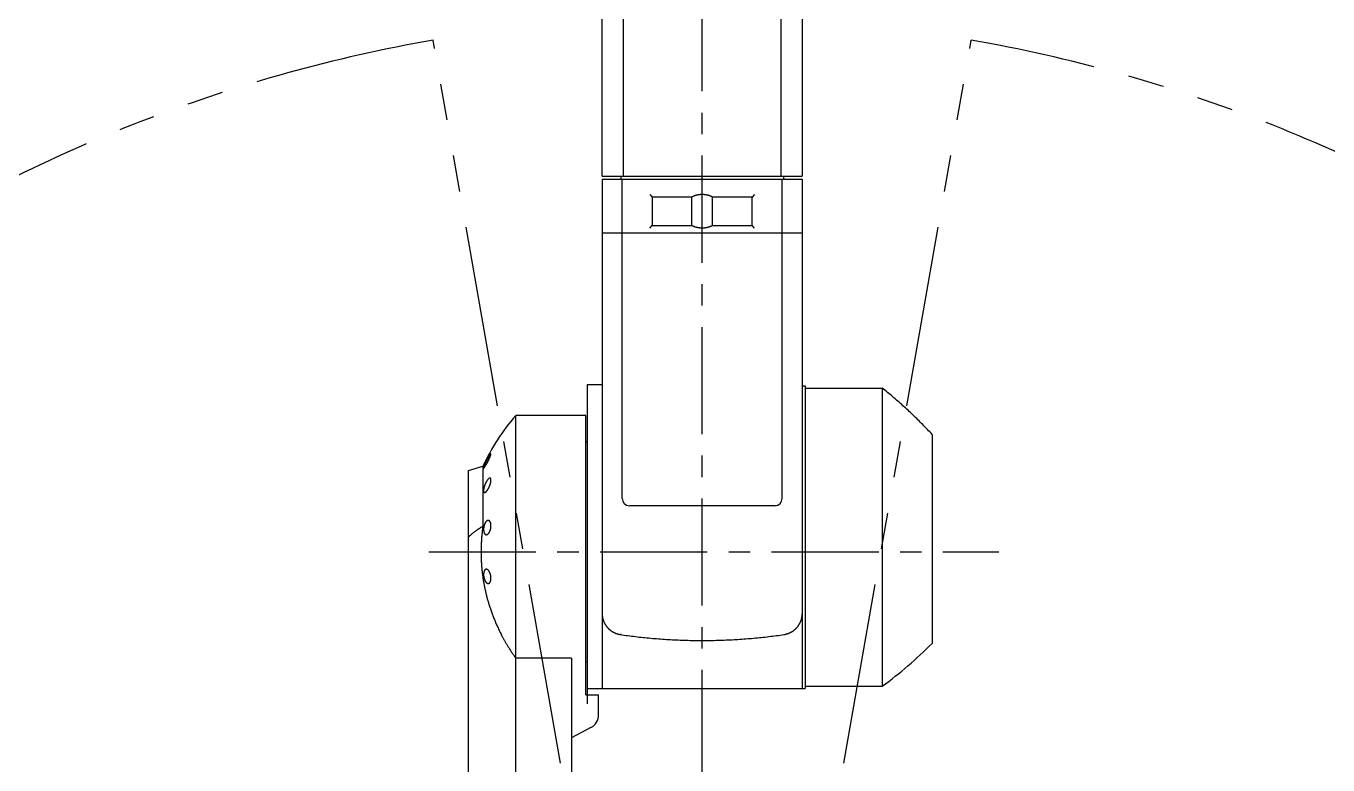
# Model space of a CAD drawing. Extents: x -15562 to 153, y -137 to 4262.
# Drawn here: x -14593 to -13682, y 3281 to 3798 of the extents above; entities that cross this region are included whole.
import ezdxf

# ---------------------------------------------------------------- set-up
doc = ezdxf.new("R2010")
doc.units = 0
doc.header["$LTSCALE"] = 4
doc.header["$MEASUREMENT"] = 0
doc.linetypes.add('CENTER', pattern=[2, 1.25, -0.25, 0.25, -0.25])
doc.linetypes.add('PHANTOM2', pattern=[31.75, 15.875, -3.175, 3.175, -3.175, 3.175, -3.175])
doc.layers.get('0').update_dxf_attribs({"linetype": 'CONTINUOUS'})
doc.layers.add('AREA', color=1, linetype='CONTINUOUS')

# ---------------------------------------------------------------- blocks, each defined once
blk = doc.blocks.new('RV12SL')
at = {"linetype": 'CENTER', "ltscale": 15}
for p, q in [((0, -527.57), (0, 1542.08)), ((-191.43, 710), (207.68, 710))]:
    blk.add_line(p, q, dxfattribs=at)
at = {"linetype": 'CONTINUOUS'}
for p, q in [((-55, 973), (-55, 1430)), ((55, 1430), (55, 973)), ((-70, 973), (70, 973)), ((-70, 971), (70, 971)), ((-70, 971), (-70, 614.5)), ((-57, 973), (-57, 971)), ((-56, 747.4), (-56, 971)), ((56, 747.4), (56, 971)), ((57, 973), (57, 971)), ((70, 971), (70, 614.5)), ((-36.73, 960.13), (-35, 958.4)), ((-7.14, 958.4), (-35, 958.4)), ((-35, 958.4), (-35, 938.4)), ((-7.14, 938.4), (-7.14, 958.4)), ((35, 958.4), (7.14, 958.4)), ((7.14, 938.4), (7.14, 958.4)), ((36.73, 960.13), (35, 958.4)), ((35, 938.4), (35, 958.4)), ((-70, 933.4), (70, 933.4)), ((-36.73, 936.67), (-35, 938.4)), ((-35, 938.4), (-7.14, 938.4)), ((7.14, 938.4), (35, 938.4)), ((36.73, 936.67), (35, 938.4)), ((-80.5, 827), (-80.5, 603.78)), ((-70, 827), (-80.5, 827)), ((70, 826.21), (72, 826.21)), ((72, 826.21), (72, 614.5)), ((72, 824.71), (126, 824.71)), ((126, 824.71), (126, 616)), ((-130.5, 46), (-130.5, 805.5)), ((-81.5, 805.5), (-130.5, 805.5)), ((-81.5, 610), (-81.5, 805.5)), ((-80.5, 787), (-81.5, 787)), ((161, 792.23), (161, 646)), ((-163.5, 767), (-153.5, 770)), ((-163.5, 84), (-163.5, 767)), ((-153.5, 770), (-153.5, 728.06)), ((51, 742.4), (-51, 742.4)), ((-57.17, 652.61), (-57.23, 652.2)), ((-91.5, 635.7), (-130.5, 635.7)), ((-91.5, 635.7), (-91.5, 580)), ((-80.5, 633), (-81.5, 633)), ((-80.5, 614.5), (-70, 614.5)), ((69.88, 614.5), (69.91, 614.5)), ((70, 614.5), (72, 614.5)), ((72, 616), (126, 616)), ((-81.5, 610), (-72.5, 610)), ((-72.5, 596.04), (-72.5, 610)), ((-77.84, 587.19), (-91.5, 580)), ((-91.5, 580), (-91.5, 297))]:
    blk.add_line(p, q, dxfattribs=at)
for p, q in [((-70, 973), (-70, 1113)), ((70, 1113), (70, 973))]:
    blk.add_line(p, q)
for centre, radius, start, end in [((-17.37, 707), 150, 138.95568, 155.16693), ((-51, 747.4), 5, 180, 270), ((51, 747.4), 5, 270, 0), ((-51.16, 858.1), 300, 306.19494, 315.00765), ((-82.5, 596.04), 10, 297.75854, 0)]:
    blk.add_arc(centre, radius, start, end, dxfattribs=at)
for points, knots in [([(0, 960.13), (-0.12, 960.13), (-0.35, 960.13), (-0.7, 960.12), (-1.04, 960.1), (-1.39, 960.08), (-1.74, 960.05), (-2.08, 960.01), (-2.43, 959.96), (-2.77, 959.91), (-3.11, 959.85), (-3.44, 959.78), (-3.78, 959.71), (-4.11, 959.62), (-4.43, 959.53), (-4.76, 959.44), (-5.08, 959.33), (-5.39, 959.22), (-5.7, 959.1), (-6, 958.98), (-6.3, 958.85), (-6.59, 958.7), (-6.87, 958.56), (-7.05, 958.45), (-7.14, 958.4)], [0, 0, 0, 0, 0.348637, 0.697166, 1.045482, 1.393471, 1.741021, 2.08801, 2.434311, 2.77979, 3.124303, 3.467698, 3.809811, 4.150466, 4.489481, 4.826657, 5.161787, 5.494655, 5.825033, 6.152687, 6.477376, 6.798857, 7.116885, 7.431218, 7.431218, 7.431218, 7.431218]), ([(7.14, 958.4), (7.05, 958.45), (6.87, 958.56), (6.59, 958.7), (6.3, 958.85), (6, 958.98), (5.7, 959.1), (5.39, 959.22), (5.08, 959.33), (4.76, 959.44), (4.43, 959.53), (4.11, 959.62), (3.78, 959.71), (3.44, 959.78), (3.11, 959.85), (2.77, 959.91), (2.43, 959.96), (2.08, 960.01), (1.74, 960.05), (1.39, 960.08), (1.04, 960.1), (0.7, 960.12), (0.35, 960.13), (0.12, 960.13), (0, 960.13)], [0, 0, 0, 0, 0.314333, 0.63236, 0.953841, 1.27853, 1.606184, 1.936563, 2.269431, 2.604561, 2.941738, 3.280752, 3.621408, 3.963521, 4.306916, 4.65143, 4.996909, 5.343211, 5.690199, 6.037749, 6.385738, 6.734053, 7.082582, 7.431218, 7.431218, 7.431218, 7.431218]), ([(0, 936.67), (-0.12, 936.67), (-0.35, 936.67), (-0.7, 936.68), (-1.04, 936.7), (-1.39, 936.72), (-1.74, 936.75), (-2.08, 936.79), (-2.43, 936.84), (-2.77, 936.89), (-3.11, 936.95), (-3.44, 937.02), (-3.78, 937.09), (-4.11, 937.18), (-4.43, 937.27), (-4.76, 937.36), (-5.08, 937.47), (-5.39, 937.58), (-5.7, 937.7), (-6, 937.82), (-6.3, 937.95), (-6.59, 938.1), (-6.87, 938.24), (-7.05, 938.35), (-7.14, 938.4)], [0, 0, 0, 0, 0.348637, 0.697166, 1.045482, 1.393471, 1.741021, 2.08801, 2.434311, 2.77979, 3.124303, 3.467698, 3.809811, 4.150466, 4.489481, 4.826657, 5.161787, 5.494655, 5.825033, 6.152687, 6.477376, 6.798857, 7.116885, 7.431218, 7.431218, 7.431218, 7.431218]), ([(7.14, 938.4), (7.05, 938.35), (6.87, 938.24), (6.59, 938.1), (6.3, 937.95), (6, 937.82), (5.7, 937.7), (5.39, 937.58), (5.08, 937.47), (4.76, 937.36), (4.43, 937.27), (4.11, 937.18), (3.78, 937.09), (3.44, 937.02), (3.11, 936.95), (2.77, 936.89), (2.43, 936.84), (2.08, 936.79), (1.74, 936.75), (1.39, 936.72), (1.04, 936.7), (0.7, 936.68), (0.35, 936.67), (0.12, 936.67), (0, 936.67)], [0, 0, 0, 0, 0.314333, 0.63236, 0.953841, 1.27853, 1.606184, 1.936563, 2.269431, 2.604561, 2.941738, 3.280752, 3.621408, 3.963521, 4.306916, 4.65143, 4.996909, 5.343211, 5.690199, 6.037749, 6.385738, 6.734053, 7.082582, 7.431218, 7.431218, 7.431218, 7.431218]), ([(161, 792.23), (159.91, 793.39), (157.73, 795.73), (154.39, 799.17), (151.01, 802.56), (147.58, 805.9), (144.1, 809.18), (140.57, 812.4), (136.99, 815.57), (133.37, 818.68), (129.71, 821.73), (127.24, 823.72), (126, 824.71)], [0, 0, 0, 0, 4.792308, 9.587415, 14.377933, 19.164173, 23.946443, 28.725041, 33.500149, 38.271935, 43.04058, 47.798504, 47.798504, 47.798504, 47.798504]), ([(-147.94, 778.75), (-147.94, 778.75), (-147.96, 778.75), (-147.98, 778.74), (-148.02, 778.73), (-148.06, 778.7), (-148.11, 778.67), (-148.15, 778.62), (-148.21, 778.57), (-148.27, 778.51), (-148.33, 778.44), (-148.4, 778.36), (-148.47, 778.28), (-148.54, 778.18), (-148.62, 778.07), (-148.71, 777.96), (-148.8, 777.83), (-148.89, 777.7), (-148.98, 777.56), (-149.08, 777.41), (-149.19, 777.25), (-149.29, 777.08), (-149.4, 776.9), (-149.51, 776.72), (-149.62, 776.53), (-149.74, 776.33), (-149.86, 776.13), (-149.98, 775.92), (-150.1, 775.71), (-150.22, 775.5), (-150.33, 775.28), (-150.45, 775.06), (-150.57, 774.84), (-150.68, 774.62), (-150.8, 774.4), (-150.91, 774.19), (-151.02, 773.97), (-151.09, 773.82), (-151.13, 773.75)], [0, 0, 0, 0, 0.010888, 0.043661, 0.083372, 0.131023, 0.187273, 0.252484, 0.326996, 0.410987, 0.504601, 0.607994, 0.721159, 0.844213, 0.977082, 1.119761, 1.272194, 1.434163, 1.605614, 1.78624, 1.975878, 2.174114, 2.380643, 2.595112, 2.817088, 3.046039, 3.280955, 3.520871, 3.764283, 4.009977, 4.2572, 4.505444, 4.754053, 5.002294, 5.249729, 5.495741, 5.740009, 5.981987, 5.981987, 5.981987, 5.981987]), ([(-149.79, 773.75), (-149.75, 773.83), (-149.67, 773.98), (-149.56, 774.22), (-149.44, 774.45), (-149.34, 774.68), (-149.23, 774.9), (-149.12, 775.12), (-149.02, 775.34), (-148.93, 775.55), (-148.83, 775.76), (-148.74, 775.96), (-148.66, 776.16), (-148.58, 776.35), (-148.5, 776.53), (-148.43, 776.71), (-148.36, 776.88), (-148.29, 777.05), (-148.23, 777.2), (-148.18, 777.35), (-148.12, 777.5), (-148.08, 777.63), (-148.03, 777.76), (-148, 777.88), (-147.96, 777.99), (-147.93, 778.1), (-147.91, 778.2), (-147.89, 778.29), (-147.87, 778.37), (-147.86, 778.44), (-147.85, 778.51), (-147.85, 778.57), (-147.85, 778.62), (-147.85, 778.66), (-147.86, 778.69), (-147.88, 778.72), (-147.9, 778.74), (-147.92, 778.75), (-147.93, 778.75), (-147.94, 778.75)], [0, 0, 0, 0, 0.26157, 0.521041, 0.777696, 1.031021, 1.280254, 1.524982, 1.764531, 1.998536, 2.22649, 2.447972, 2.662688, 2.87023, 3.07043, 3.262913, 3.447613, 3.624289, 3.792749, 3.952992, 4.104788, 4.248173, 4.383047, 4.509337, 4.627114, 4.736259, 4.836856, 4.928896, 5.012373, 5.087413, 5.154033, 5.212402, 5.262741, 5.305379, 5.340997, 5.370707, 5.396523, 5.421498, 5.438207, 5.438207, 5.438207, 5.438207]), ([(-151.13, 773.75), (-151.17, 773.67), (-151.25, 773.52), (-151.36, 773.29), (-151.47, 773.06), (-151.58, 772.83), (-151.68, 772.61), (-151.78, 772.39), (-151.88, 772.18), (-151.97, 771.98), (-152.06, 771.78), (-152.14, 771.58), (-152.22, 771.39), (-152.3, 771.21), (-152.37, 771.03), (-152.44, 770.86), (-152.51, 770.7), (-152.57, 770.54), (-152.63, 770.39), (-152.68, 770.24), (-152.73, 770.1), (-152.78, 769.97), (-152.82, 769.84), (-152.86, 769.72), (-152.89, 769.61), (-152.92, 769.5), (-152.95, 769.4), (-152.97, 769.31), (-152.99, 769.22), (-153.01, 769.14), (-153.02, 769.07), (-153.03, 769), (-153.03, 768.95), (-153.03, 768.9), (-153.03, 768.85), (-153.02, 768.82), (-153.01, 768.79), (-152.99, 768.77), (-152.97, 768.75), (-152.96, 768.75), (-152.95, 768.75), (-152.95, 768.75)], [0, 0, 0, 0, 0.260803, 0.519053, 0.773641, 1.023684, 1.268095, 1.506478, 1.738527, 1.964194, 2.183281, 2.395575, 2.601098, 2.799621, 2.991199, 3.175719, 3.353082, 3.523352, 3.686355, 3.842144, 3.990648, 4.131743, 4.265502, 4.39178, 4.510548, 4.621805, 4.72541, 4.821405, 4.909728, 4.990316, 5.063243, 5.128478, 5.186101, 5.236279, 5.279217, 5.315394, 5.345591, 5.371195, 5.394525, 5.418569, 5.421877, 5.421877, 5.421877, 5.421877]), ([(-152.95, 768.75), (-152.94, 768.75), (-152.92, 768.75), (-152.89, 768.76), (-152.85, 768.78), (-152.81, 768.81), (-152.77, 768.84), (-152.72, 768.89), (-152.67, 768.94), (-152.62, 769), (-152.56, 769.06), (-152.5, 769.14), (-152.43, 769.22), (-152.36, 769.31), (-152.29, 769.41), (-152.21, 769.52), (-152.13, 769.64), (-152.05, 769.76), (-151.96, 769.89), (-151.87, 770.04), (-151.77, 770.19), (-151.67, 770.35), (-151.56, 770.52), (-151.46, 770.7), (-151.35, 770.88), (-151.23, 771.08), (-151.12, 771.28), (-151, 771.48), (-150.88, 771.69), (-150.76, 771.91), (-150.64, 772.13), (-150.52, 772.36), (-150.39, 772.58), (-150.27, 772.81), (-150.15, 773.05), (-150.03, 773.28), (-149.91, 773.52), (-149.83, 773.67), (-149.79, 773.75)], [0, 0, 0, 0, 0.024279, 0.057318, 0.096979, 0.143987, 0.19878, 0.261621, 0.332777, 0.412361, 0.500484, 0.597371, 0.703086, 0.817738, 0.941437, 1.074273, 1.216395, 1.36779, 1.528628, 1.698886, 1.878615, 2.067904, 2.266688, 2.474773, 2.69141, 2.915968, 3.147451, 3.385053, 3.628197, 3.876329, 4.128901, 4.385116, 4.644339, 4.90561, 5.168463, 5.432173, 5.695894, 5.958898, 5.958898, 5.958898, 5.958898]), ([(-152.28, 756.67), (-152.31, 756.6), (-152.36, 756.46), (-152.43, 756.26), (-152.49, 756.06), (-152.55, 755.86), (-152.61, 755.66), (-152.67, 755.46), (-152.72, 755.27), (-152.77, 755.08), (-152.81, 754.89), (-152.85, 754.71), (-152.89, 754.53), (-152.92, 754.35), (-152.95, 754.18), (-152.97, 754.01), (-152.99, 753.84), (-153.01, 753.68), (-153.02, 753.53), (-153.03, 753.38), (-153.03, 753.23), (-153.03, 753.09), (-153.03, 752.96), (-153.02, 752.83), (-153.01, 752.71), (-153, 752.59), (-152.98, 752.48), (-152.96, 752.38), (-152.93, 752.28), (-152.9, 752.19), (-152.86, 752.1), (-152.83, 752.03), (-152.78, 751.96), (-152.74, 751.89), (-152.69, 751.84), (-152.64, 751.79), (-152.58, 751.75), (-152.52, 751.72), (-152.45, 751.69), (-152.38, 751.68), (-152.33, 751.67), (-152.29, 751.67), (-152.28, 751.67)], [0, 0, 0, 0, 0.219268, 0.435693, 0.649002, 0.859214, 1.066057, 1.269407, 1.469216, 1.665191, 1.857345, 2.045464, 2.229332, 2.408959, 2.584055, 2.754531, 2.920292, 3.081063, 3.236851, 3.387466, 3.532734, 3.672684, 3.807111, 3.935989, 4.059321, 4.176987, 4.289105, 4.395683, 4.496768, 4.592593, 4.683305, 4.769234, 4.85071, 4.928175, 5.002313, 5.073773, 5.143354, 5.212051, 5.280847, 5.35086, 5.423169, 5.451949, 5.451949, 5.451949, 5.451949]), ([(-148.62, 761.67), (-148.63, 761.67), (-148.67, 761.67), (-148.74, 761.66), (-148.83, 761.64), (-148.93, 761.61), (-149.02, 761.57), (-149.12, 761.52), (-149.23, 761.46), (-149.33, 761.39), (-149.44, 761.31), (-149.56, 761.22), (-149.67, 761.11), (-149.79, 761), (-149.91, 760.88), (-150.02, 760.75), (-150.14, 760.61), (-150.26, 760.46), (-150.38, 760.31), (-150.5, 760.15), (-150.62, 759.98), (-150.74, 759.81), (-150.85, 759.63), (-150.97, 759.45), (-151.08, 759.26), (-151.19, 759.07), (-151.29, 758.88), (-151.4, 758.68), (-151.5, 758.49), (-151.6, 758.29), (-151.69, 758.09), (-151.79, 757.89), (-151.88, 757.69), (-151.96, 757.48), (-152.05, 757.28), (-152.13, 757.08), (-152.21, 756.87), (-152.26, 756.74), (-152.28, 756.67)], [0, 0, 0, 0, 0.037561, 0.123604, 0.215115, 0.312916, 0.417648, 0.529785, 0.6498, 0.777924, 0.91432, 1.059095, 1.21229, 1.373821, 1.543446, 1.720536, 1.904541, 2.094836, 2.290781, 2.491909, 2.697267, 2.906152, 3.118055, 3.332551, 3.549272, 3.767658, 3.987443, 4.208169, 4.429567, 4.651339, 4.87323, 5.095, 5.316339, 5.53723, 5.757439, 5.976675, 6.194898, 6.411801, 6.411801, 6.411801, 6.411801]), ([(-152.28, 751.67), (-152.27, 751.67), (-152.23, 751.67), (-152.16, 751.68), (-152.07, 751.7), (-151.99, 751.73), (-151.89, 751.76), (-151.8, 751.81), (-151.7, 751.87), (-151.6, 751.93), (-151.5, 752.01), (-151.39, 752.1), (-151.28, 752.2), (-151.16, 752.3), (-151.05, 752.42), (-150.93, 752.55), (-150.81, 752.69), (-150.69, 752.83), (-150.57, 752.99), (-150.45, 753.15), (-150.33, 753.32), (-150.2, 753.5), (-150.08, 753.69), (-149.96, 753.88), (-149.84, 754.07), (-149.73, 754.28), (-149.61, 754.48), (-149.5, 754.69), (-149.39, 754.91), (-149.28, 755.12), (-149.17, 755.34), (-149.07, 755.56), (-148.97, 755.78), (-148.88, 756.01), (-148.79, 756.23), (-148.7, 756.45), (-148.65, 756.6), (-148.62, 756.67)], [0, 0, 0, 0, 0.046857, 0.126789, 0.211875, 0.302936, 0.400667, 0.505639, 0.61846, 0.739539, 0.869345, 1.008135, 1.1561, 1.313147, 1.478901, 1.653069, 1.835101, 2.024692, 2.221433, 2.425039, 2.634984, 2.85077, 3.071927, 3.297847, 3.527943, 3.761669, 3.998421, 4.237464, 4.478395, 4.720526, 4.963272, 5.206097, 5.448372, 5.689728, 5.92953, 6.16746, 6.402931, 6.402931, 6.402931, 6.402931]), ([(-148.62, 756.67), (-148.59, 756.74), (-148.54, 756.89), (-148.46, 757.1), (-148.39, 757.32), (-148.32, 757.53), (-148.26, 757.74), (-148.2, 757.95), (-148.15, 758.15), (-148.1, 758.35), (-148.06, 758.55), (-148.02, 758.74), (-147.98, 758.92), (-147.95, 759.11), (-147.92, 759.28), (-147.9, 759.45), (-147.88, 759.62), (-147.86, 759.78), (-147.85, 759.94), (-147.85, 760.09), (-147.85, 760.24), (-147.85, 760.37), (-147.86, 760.51), (-147.87, 760.63), (-147.89, 760.76), (-147.91, 760.87), (-147.93, 760.98), (-147.96, 761.08), (-147.99, 761.17), (-148.03, 761.26), (-148.07, 761.34), (-148.12, 761.41), (-148.17, 761.47), (-148.23, 761.53), (-148.29, 761.57), (-148.35, 761.61), (-148.42, 761.64), (-148.5, 761.66), (-148.56, 761.67), (-148.6, 761.67), (-148.62, 761.67)], [0, 0, 0, 0, 0.233385, 0.463621, 0.690286, 0.913241, 1.132016, 1.346419, 1.556391, 1.761837, 1.962336, 2.157534, 2.347497, 2.532119, 2.711245, 2.884944, 3.052976, 3.215366, 3.37206, 3.522913, 3.668037, 3.807294, 3.940699, 4.068309, 4.19004, 4.30605, 4.416359, 4.521071, 4.620434, 4.7146, 4.803975, 4.888965, 4.970116, 5.048197, 5.124009, 5.198623, 5.273146, 5.348777, 5.426767, 5.470697, 5.470697, 5.470697, 5.470697]), ([(-149.79, 732.08), (-149.81, 732.08), (-149.86, 732.08), (-149.96, 732.07), (-150.08, 732.05), (-150.2, 732.02), (-150.32, 731.98), (-150.45, 731.92), (-150.57, 731.86), (-150.69, 731.78), (-150.81, 731.7), (-150.92, 731.6), (-151.04, 731.5), (-151.15, 731.39), (-151.26, 731.28), (-151.37, 731.15), (-151.47, 731.02), (-151.57, 730.89), (-151.67, 730.74), (-151.77, 730.59), (-151.86, 730.44), (-151.95, 730.28), (-152.04, 730.12), (-152.12, 729.95), (-152.2, 729.78), (-152.27, 729.61), (-152.35, 729.43), (-152.42, 729.24), (-152.48, 729.06), (-152.55, 728.87), (-152.61, 728.68), (-152.66, 728.49), (-152.71, 728.29), (-152.76, 728.09), (-152.81, 727.89), (-152.85, 727.69), (-152.88, 727.49), (-152.92, 727.29), (-152.94, 727.15), (-152.95, 727.08)], [0, 0, 0, 0, 0.049319, 0.169181, 0.291807, 0.417813, 0.547538, 0.68122, 0.818906, 0.960434, 1.105834, 1.255006, 1.407991, 1.564641, 1.724919, 1.888685, 2.05577, 2.226113, 2.39947, 2.575808, 2.754921, 2.936685, 3.121031, 3.30772, 3.49676, 3.687949, 3.881165, 4.076373, 4.273305, 4.471966, 4.672154, 4.873668, 5.076486, 5.280273, 5.484953, 5.690308, 5.896003, 6.101988, 6.307881, 6.307881, 6.307881, 6.307881]), ([(-147.94, 727.08), (-147.93, 727.15), (-147.91, 727.29), (-147.89, 727.49), (-147.87, 727.69), (-147.86, 727.9), (-147.85, 728.1), (-147.85, 728.3), (-147.85, 728.49), (-147.85, 728.69), (-147.86, 728.88), (-147.88, 729.07), (-147.89, 729.25), (-147.92, 729.44), (-147.94, 729.61), (-147.97, 729.79), (-148.01, 729.96), (-148.05, 730.13), (-148.09, 730.29), (-148.14, 730.45), (-148.19, 730.6), (-148.25, 730.75), (-148.31, 730.89), (-148.38, 731.03), (-148.45, 731.16), (-148.53, 731.28), (-148.61, 731.4), (-148.69, 731.51), (-148.78, 731.61), (-148.87, 731.7), (-148.96, 731.78), (-149.06, 731.85), (-149.16, 731.92), (-149.27, 731.97), (-149.38, 732.01), (-149.49, 732.05), (-149.6, 732.07), (-149.7, 732.08), (-149.77, 732.08), (-149.79, 732.08)], [0, 0, 0, 0, 0.207143, 0.41286, 0.616877, 0.819258, 1.019738, 1.218205, 1.414652, 1.608788, 1.800675, 1.990114, 2.176941, 2.361189, 2.542571, 2.721095, 2.896612, 3.068924, 3.238059, 3.403756, 3.566, 3.724672, 3.879619, 4.030883, 4.178293, 4.321921, 4.461736, 4.597785, 4.730235, 4.859176, 4.984941, 5.107766, 5.228114, 5.346443, 5.463312, 5.579378, 5.695269, 5.811803, 5.880358, 5.880358, 5.880358, 5.880358]), ([(-163.5, 720.6), (-163.31, 720.78), (-162.91, 721.17), (-162.27, 721.75), (-161.58, 722.35), (-160.83, 722.97), (-160.02, 723.62), (-159.14, 724.29), (-158.19, 724.99), (-157.16, 725.72), (-156.04, 726.48), (-154.83, 727.27), (-153.98, 727.79), (-153.55, 728.07)], [0, 0, 0, 0, 0.810757, 1.670569, 2.583721, 3.554877, 4.589155, 5.692117, 6.869829, 8.128914, 9.476621, 10.920866, 12.470487, 12.470487, 12.470487, 12.470487]), ([(-153.5, 728.06), (-153.56, 727.64), (-153.68, 726.81), (-153.85, 725.55), (-154, 724.28), (-154.14, 723.01), (-154.27, 721.74), (-154.38, 720.46), (-154.49, 719.18), (-154.57, 717.89), (-154.65, 716.6), (-154.71, 715.31), (-154.76, 714.01), (-154.8, 712.72), (-154.82, 711.42), (-154.83, 710.12), (-154.82, 708.82), (-154.8, 707.52), (-154.77, 706.22), (-154.72, 704.92), (-154.66, 703.63), (-154.59, 702.34), (-154.5, 701.05), (-154.4, 699.77), (-154.29, 698.49), (-154.16, 697.22), (-154.03, 695.95), (-153.88, 694.68), (-153.71, 693.42), (-153.54, 692.17), (-153.35, 690.91), (-153.15, 689.66), (-152.93, 688.41), (-152.71, 687.17), (-152.47, 685.92), (-152.21, 684.68), (-151.95, 683.44), (-151.67, 682.19), (-151.38, 680.95), (-151.07, 679.7), (-150.75, 678.44), (-150.42, 677.19), (-150.06, 675.92), (-149.7, 674.65), (-149.31, 673.37), (-148.91, 672.08), (-148.48, 670.78), (-148.04, 669.46), (-147.58, 668.14), (-147.09, 666.79), (-146.58, 665.43), (-146.05, 664.05), (-145.49, 662.65), (-144.9, 661.23), (-144.28, 659.78), (-143.62, 658.3), (-142.93, 656.8), (-142.21, 655.27), (-141.44, 653.7), (-140.62, 652.1), (-139.76, 650.46), (-138.84, 648.78), (-137.87, 647.06), (-136.83, 645.29), (-135.72, 643.47), (-134.54, 641.6), (-133.28, 639.67), (-131.93, 637.69), (-130.98, 636.37), (-130.5, 635.7)], [0, 0, 0, 0, 1.26874, 2.539803, 3.813474, 5.090034, 6.369728, 7.652619, 8.938702, 10.227836, 11.519829, 12.814349, 14.11103, 15.409388, 16.708937, 18.009097, 19.309323, 20.609014, 21.90764, 23.204651, 24.499607, 25.792072, 27.081757, 28.368392, 29.651876, 30.932134, 32.209273, 33.483425, 34.754903, 36.024043, 37.291355, 38.557364, 39.822761, 41.088243, 42.354665, 43.622881, 44.893897, 46.168712, 47.448472, 48.734318, 50.027531, 51.329397, 52.641335, 53.964783, 55.301309, 56.65252, 58.02015, 59.405997, 60.811991, 62.240149, 63.692635, 65.17172, 66.679855, 68.219613, 69.793796, 71.405337, 73.057468, 74.75356, 76.497377, 78.292849, 80.144326, 82.056457, 84.034488, 86.083842, 88.210019, 90.421311, 92.72475, 95.118814, 97.600492, 97.600492, 97.600492, 97.600492]), ([(-153.5, 728.06), (-153.51, 728.06), (-153.52, 728.06), (-153.54, 728.07), (-153.55, 728.07)], [0, 0, 0, 0, 0.02327399, 0.04656266, 0.04656266, 0.04656266, 0.04656266]), ([(-152.95, 727.08), (-152.95, 727.02), (-152.97, 726.88), (-152.99, 726.68), (-153.01, 726.48), (-153.02, 726.28), (-153.03, 726.09), (-153.03, 725.89), (-153.03, 725.7), (-153.03, 725.5), (-153.02, 725.31), (-153.01, 725.13), (-152.99, 724.94), (-152.97, 724.76), (-152.95, 724.59), (-152.92, 724.42), (-152.89, 724.25), (-152.85, 724.09), (-152.81, 723.93), (-152.77, 723.77), (-152.72, 723.63), (-152.67, 723.48), (-152.61, 723.35), (-152.55, 723.21), (-152.49, 723.09), (-152.43, 722.97), (-152.36, 722.86), (-152.28, 722.75), (-152.21, 722.65), (-152.13, 722.56), (-152.04, 722.47), (-151.95, 722.39), (-151.86, 722.32), (-151.77, 722.26), (-151.67, 722.21), (-151.57, 722.16), (-151.47, 722.13), (-151.36, 722.1), (-151.25, 722.09), (-151.17, 722.08), (-151.13, 722.08), (-151.13, 722.08)], [0, 0, 0, 0, 0.202231, 0.403754, 0.604181, 0.803455, 1.001221, 1.197213, 1.391326, 1.583142, 1.772575, 1.9594, 2.14335, 2.324475, 2.502438, 2.676873, 2.847587, 3.014676, 3.178159, 3.33785, 3.49363, 3.645581, 3.793574, 3.937704, 4.077993, 4.214427, 4.347198, 4.476341, 4.602044, 4.724522, 4.843942, 4.960679, 5.075012, 5.187386, 5.298291, 5.408231, 5.517885, 5.627851, 5.738927, 5.851894, 5.858108, 5.858108, 5.858108, 5.858108]), ([(-151.13, 722.08), (-151.09, 722.08), (-151.02, 722.08), (-150.9, 722.1), (-150.78, 722.13), (-150.66, 722.17), (-150.54, 722.21), (-150.42, 722.27), (-150.29, 722.34), (-150.17, 722.43), (-150.05, 722.52), (-149.93, 722.62), (-149.81, 722.73), (-149.69, 722.85), (-149.58, 722.98), (-149.47, 723.12), (-149.35, 723.26), (-149.25, 723.41), (-149.14, 723.57), (-149.04, 723.74), (-148.94, 723.91), (-148.85, 724.09), (-148.76, 724.27), (-148.67, 724.46), (-148.59, 724.65), (-148.51, 724.84), (-148.44, 725.04), (-148.37, 725.24), (-148.3, 725.44), (-148.24, 725.64), (-148.18, 725.84), (-148.13, 726.05), (-148.08, 726.26), (-148.04, 726.46), (-148, 726.67), (-147.97, 726.88), (-147.95, 727.01), (-147.94, 727.08)], [0, 0, 0, 0, 0.109461, 0.228464, 0.351263, 0.478303, 0.60976, 0.745948, 0.887045, 1.033385, 1.185143, 1.342308, 1.504808, 1.672578, 1.845427, 2.023097, 2.205461, 2.392106, 2.582808, 2.777162, 2.974852, 3.175549, 3.378806, 3.584397, 3.791829, 4.0009, 4.211192, 4.422396, 4.63429, 4.846454, 5.058794, 5.270921, 5.48267, 5.693878, 5.904184, 6.113577, 6.321754, 6.321754, 6.321754, 6.321754]), ([(-151.13, 697.92), (-151.13, 697.92), (-151.17, 697.92), (-151.25, 697.91), (-151.36, 697.9), (-151.47, 697.87), (-151.57, 697.84), (-151.67, 697.79), (-151.77, 697.74), (-151.86, 697.68), (-151.95, 697.61), (-152.04, 697.53), (-152.13, 697.44), (-152.21, 697.35), (-152.28, 697.25), (-152.36, 697.14), (-152.43, 697.03), (-152.49, 696.91), (-152.55, 696.79), (-152.61, 696.65), (-152.67, 696.52), (-152.72, 696.37), (-152.77, 696.23), (-152.81, 696.07), (-152.85, 695.91), (-152.89, 695.75), (-152.92, 695.58), (-152.95, 695.41), (-152.97, 695.23), (-152.99, 695.06), (-153.01, 694.87), (-153.02, 694.69), (-153.03, 694.5), (-153.03, 694.3), (-153.03, 694.11), (-153.03, 693.91), (-153.02, 693.72), (-153.01, 693.52), (-152.99, 693.32), (-152.97, 693.12), (-152.95, 692.98), (-152.95, 692.92)], [0, 0, 0, 0, 0.00636, 0.119338, 0.230424, 0.340401, 0.450066, 0.560017, 0.670935, 0.783323, 0.897671, 1.014422, 1.133857, 1.25635, 1.38207, 1.511229, 1.644017, 1.780466, 1.92077, 2.064916, 2.212925, 2.364891, 2.52068, 2.680372, 2.843869, 3.011021, 3.181873, 3.356174, 3.533854, 3.714794, 3.898683, 4.085499, 4.274941, 4.466759, 4.660864, 4.856854, 5.054647, 5.253991, 5.454449, 5.655919, 5.858108, 5.858108, 5.858108, 5.858108]), ([(-152.95, 692.92), (-152.94, 692.85), (-152.92, 692.71), (-152.88, 692.51), (-152.85, 692.31), (-152.81, 692.11), (-152.76, 691.91), (-152.71, 691.71), (-152.66, 691.51), (-152.61, 691.32), (-152.55, 691.13), (-152.48, 690.94), (-152.42, 690.76), (-152.35, 690.57), (-152.27, 690.39), (-152.2, 690.22), (-152.12, 690.05), (-152.04, 689.88), (-151.95, 689.72), (-151.86, 689.56), (-151.77, 689.41), (-151.67, 689.26), (-151.57, 689.11), (-151.47, 688.98), (-151.37, 688.85), (-151.26, 688.72), (-151.15, 688.61), (-151.04, 688.5), (-150.92, 688.4), (-150.81, 688.3), (-150.69, 688.22), (-150.57, 688.14), (-150.45, 688.08), (-150.32, 688.03), (-150.2, 687.98), (-150.08, 687.95), (-149.96, 687.93), (-149.86, 687.92), (-149.81, 687.92), (-149.79, 687.92)], [0, 0, 0, 0, 0.205881, 0.411857, 0.61754, 0.822883, 1.027553, 1.231328, 1.434137, 1.635641, 1.835818, 2.03447, 2.231391, 2.42659, 2.619797, 2.810977, 3.000009, 3.18669, 3.371028, 3.552785, 3.731891, 3.908223, 4.081573, 4.251911, 4.418991, 4.582753, 4.743027, 4.899673, 5.052655, 5.201827, 5.347227, 5.488752, 5.626434, 5.760111, 5.88983, 6.015834, 6.13846, 6.25832, 6.307882, 6.307882, 6.307882, 6.307882]), ([(-147.94, 692.92), (-147.95, 692.99), (-147.97, 693.12), (-148, 693.33), (-148.04, 693.54), (-148.08, 693.74), (-148.13, 693.95), (-148.18, 694.16), (-148.24, 694.36), (-148.3, 694.56), (-148.37, 694.76), (-148.44, 694.96), (-148.51, 695.16), (-148.59, 695.35), (-148.67, 695.54), (-148.76, 695.73), (-148.85, 695.91), (-148.94, 696.09), (-149.04, 696.26), (-149.14, 696.43), (-149.25, 696.59), (-149.35, 696.74), (-149.47, 696.88), (-149.58, 697.02), (-149.69, 697.15), (-149.81, 697.27), (-149.93, 697.38), (-150.05, 697.48), (-150.17, 697.57), (-150.29, 697.66), (-150.42, 697.73), (-150.54, 697.79), (-150.66, 697.83), (-150.78, 697.87), (-150.9, 697.9), (-151.02, 697.92), (-151.09, 697.92), (-151.13, 697.92)], [0, 0, 0, 0, 0.208198, 0.41762, 0.627928, 0.839121, 1.05087, 1.263002, 1.475352, 1.687523, 1.899425, 2.110636, 2.320934, 2.530014, 2.737451, 2.943049, 3.146312, 3.347014, 3.54471, 3.739069, 3.929776, 4.116424, 4.298792, 4.476464, 4.649315, 4.817087, 4.979588, 5.136754, 5.288512, 5.434851, 5.575948, 5.712135, 5.843589, 5.970628, 6.093427, 6.212433, 6.321755, 6.321755, 6.321755, 6.321755]), ([(-149.79, 687.92), (-149.77, 687.92), (-149.7, 687.92), (-149.6, 687.93), (-149.49, 687.95), (-149.38, 687.99), (-149.27, 688.03), (-149.16, 688.08), (-149.06, 688.15), (-148.96, 688.22), (-148.87, 688.3), (-148.78, 688.39), (-148.69, 688.49), (-148.61, 688.6), (-148.53, 688.72), (-148.45, 688.84), (-148.38, 688.97), (-148.31, 689.1), (-148.25, 689.25), (-148.19, 689.39), (-148.14, 689.55), (-148.09, 689.71), (-148.05, 689.87), (-148.01, 690.04), (-147.97, 690.21), (-147.94, 690.39), (-147.92, 690.56), (-147.89, 690.75), (-147.88, 690.93), (-147.86, 691.12), (-147.85, 691.31), (-147.85, 691.51), (-147.85, 691.7), (-147.85, 691.9), (-147.86, 692.1), (-147.87, 692.31), (-147.89, 692.51), (-147.91, 692.71), (-147.93, 692.85), (-147.94, 692.92)], [0, 0, 0, 0, 0.068311, 0.18484, 0.300725, 0.416783, 0.533643, 0.651961, 0.772298, 0.89511, 1.02086, 1.149785, 1.282219, 1.418251, 1.558048, 1.701658, 1.849047, 2.000291, 2.155223, 2.313879, 2.476101, 2.641759, 2.810864, 2.983209, 3.158923, 3.337805, 3.519489, 3.703633, 3.890333, 4.079741, 4.271641, 4.465785, 4.662219, 4.860671, 5.061137, 5.263509, 5.467519, 5.673225, 5.880358, 5.880358, 5.880358, 5.880358]), ([(-70, 666.65), (-70, 666.48), (-69.99, 666.15), (-69.97, 665.66), (-69.92, 665.16), (-69.86, 664.66), (-69.78, 664.17), (-69.68, 663.67), (-69.56, 663.18), (-69.42, 662.68), (-69.27, 662.2), (-69.09, 661.71), (-68.9, 661.23), (-68.69, 660.75), (-68.47, 660.28), (-68.22, 659.82), (-67.96, 659.36), (-67.68, 658.91), (-67.39, 658.48), (-67.08, 658.05), (-66.75, 657.63), (-66.41, 657.22), (-66.05, 656.83), (-65.68, 656.45), (-65.3, 656.08), (-64.9, 655.72), (-64.49, 655.38), (-64.07, 655.05), (-63.64, 654.74), (-63.2, 654.44), (-62.74, 654.16), (-62.28, 653.9), (-61.8, 653.65), (-61.32, 653.42), (-60.83, 653.2), (-60.34, 653), (-59.83, 652.83), (-59.32, 652.66), (-58.81, 652.52), (-58.28, 652.39), (-57.76, 652.29), (-57.41, 652.23), (-57.23, 652.2)], [0, 0, 0, 0, 0.493107, 0.988789, 1.486918, 1.987365, 2.490147, 2.99564, 3.50404, 4.01507, 4.528474, 5.044184, 5.562197, 6.082578, 6.605059, 7.12892, 7.653967, 8.180468, 8.708418, 9.237639, 9.767691, 10.298108, 10.829108, 11.361035, 11.893556, 12.426238, 12.959061, 13.49216, 14.025887, 14.560298, 15.094741, 15.628957, 16.16334, 16.698071, 17.233072, 17.768164, 18.303137, 18.838128, 19.37346, 19.90895, 20.444149, 20.978591, 20.978591, 20.978591, 20.978591]), ([(57.23, 652.2), (57.41, 652.23), (57.76, 652.29), (58.28, 652.39), (58.81, 652.52), (59.32, 652.66), (59.83, 652.83), (60.34, 653), (60.83, 653.2), (61.32, 653.42), (61.8, 653.65), (62.28, 653.9), (62.74, 654.16), (63.2, 654.44), (63.64, 654.74), (64.07, 655.05), (64.49, 655.38), (64.9, 655.72), (65.3, 656.08), (65.68, 656.45), (66.05, 656.83), (66.41, 657.22), (66.75, 657.63), (67.08, 658.05), (67.39, 658.48), (67.68, 658.91), (67.96, 659.36), (68.22, 659.82), (68.47, 660.28), (68.69, 660.75), (68.9, 661.23), (69.09, 661.71), (69.27, 662.2), (69.42, 662.68), (69.56, 663.18), (69.68, 663.67), (69.78, 664.17), (69.86, 664.66), (69.92, 665.16), (69.97, 665.66), (69.99, 666.15), (70, 666.48), (70, 666.65)], [0, 0, 0, 0, 0.534442, 1.069641, 1.605131, 2.140463, 2.675455, 3.210428, 3.745521, 4.280521, 4.815252, 5.349635, 5.883851, 6.418294, 6.952705, 7.486432, 8.019531, 8.552354, 9.085036, 9.617557, 10.149484, 10.680484, 11.2109, 11.740953, 12.270174, 12.798124, 13.324624, 13.84967, 14.373531, 14.896012, 15.416394, 15.934406, 16.450117, 16.963522, 17.474552, 17.982951, 18.488444, 18.991225, 19.491673, 19.989802, 20.485484, 20.978591, 20.978591, 20.978591, 20.978591]), ([(-57.23, 652.2), (-55.49, 651.95), (-52, 651.45), (-46.72, 650.78), (-41.37, 650.18), (-35.97, 649.66), (-30.53, 649.2), (-25.03, 648.82), (-19.51, 648.52), (-13.95, 648.29), (-8.38, 648.13), (-2.79, 648.05), (2.79, 648.05), (8.38, 648.13), (13.95, 648.29), (19.51, 648.52), (25.03, 648.82), (30.53, 649.2), (35.97, 649.66), (41.37, 650.18), (46.72, 650.78), (52, 651.45), (55.49, 651.95), (57.23, 652.2)], [0, 0, 0, 0, 5.268279, 10.59343, 15.971886, 21.39884, 26.86842, 32.374632, 37.911512, 43.472692, 49.050874, 54.638492, 60.229002, 65.81662, 71.394801, 76.955981, 82.492862, 87.999074, 93.468654, 98.895607, 104.274063, 109.599215, 114.867494, 114.867494, 114.867494, 114.867494]), ([(-69.88, 614.5), (-68.29, 614.5), (-65.08, 614.5), (-60.24, 614.49), (-55.38, 614.48), (-50.54, 614.46), (-45.7, 614.45), (-40.87, 614.43), (-36.05, 614.41), (-31.23, 614.39), (-26.42, 614.38), (-21.61, 614.37), (-16.8, 614.35), (-12, 614.34), (-7.2, 614.34), (-2.4, 614.34), (2.4, 614.34), (7.2, 614.34), (12, 614.34), (16.8, 614.35), (21.61, 614.37), (26.42, 614.38), (31.23, 614.39), (36.05, 614.41), (40.87, 614.43), (45.7, 614.45), (50.54, 614.46), (55.38, 614.48), (60.24, 614.49), (65.08, 614.5), (68.29, 614.5), (69.88, 614.5)], [0, 0, 0, 0, 4.7695, 9.642114, 14.500098, 19.345624, 24.180882, 29.0081, 33.829509, 38.647121, 43.461485, 48.272533, 53.080179, 57.884251, 62.68458, 67.482098, 72.27867, 77.076188, 81.876516, 86.680589, 91.488234, 96.299282, 101.113647, 105.931259, 110.752667, 115.579886, 120.415143, 125.26067, 130.118654, 134.991267, 139.760767, 139.760767, 139.760767, 139.760767]), ([(69.88, 614.5), (69.88, 614.5), (69.88, 614.5), (69.88, 614.5), (69.88, 614.5), (69.89, 614.5), (69.89, 614.5), (69.89, 614.5), (69.89, 614.5), (69.89, 614.5), (69.89, 614.5), (69.89, 614.5), (69.89, 614.5), (69.9, 614.5), (69.9, 614.5), (69.9, 614.5), (69.9, 614.5), (69.9, 614.5), (69.9, 614.5), (69.91, 614.5), (69.91, 614.5), (69.91, 614.5), (69.91, 614.5), (69.91, 614.5), (69.92, 614.5), (69.92, 614.5), (69.92, 614.5), (69.92, 614.5), (69.92, 614.5), (69.92, 614.5), (69.92, 614.5), (69.93, 614.5), (69.93, 614.5), (69.93, 614.5), (69.93, 614.5), (69.93, 614.5), (69.93, 614.5), (69.93, 614.5), (69.94, 614.5), (69.94, 614.5), (69.94, 614.5), (69.94, 614.5), (69.94, 614.5), (69.94, 614.5), (69.94, 614.5), (69.94, 614.5), (69.95, 614.5), (69.95, 614.5), (69.95, 614.5), (69.95, 614.5), (69.95, 614.5), (69.95, 614.5), (69.95, 614.5), (69.96, 614.5), (69.96, 614.5), (69.96, 614.5), (69.96, 614.49), (69.96, 614.49), (69.96, 614.49), (69.96, 614.49), (69.96, 614.49), (69.97, 614.49), (69.97, 614.49), (69.97, 614.49), (69.97, 614.49), (69.97, 614.49), (69.97, 614.49), (69.97, 614.49), (69.98, 614.49), (69.98, 614.49), (69.98, 614.49), (69.98, 614.49), (69.98, 614.49), (69.98, 614.49), (69.98, 614.49), (69.98, 614.49), (69.99, 614.49), (69.99, 614.49), (69.99, 614.49), (69.99, 614.49), (69.99, 614.49), (69.99, 614.49), (69.99, 614.5), (69.99, 614.5), (70, 614.5), (70, 614.5), (70, 614.5), (70, 614.5), (70, 614.5), (70, 614.5), (70, 614.5)], [0, 0, 0, 0, 0.0012569, 0.0026044, 0.0038838, 0.0051691, 0.0065946, 0.0079023, 0.0093454, 0.0106185, 0.0120058, 0.0135166, 0.0147387, 0.0160517, 0.0174932, 0.0191424, 0.0204048, 0.0218549, 0.0236231, 0.0257516, 0.0279692, 0.0300913, 0.0320288, 0.0337493, 0.0353077, 0.0367569, 0.0381228, 0.039418, 0.0406501, 0.0423957, 0.0440469, 0.0456281, 0.0471563, 0.0486444, 0.0500984, 0.051518, 0.0529026, 0.0542517, 0.0555658, 0.056847, 0.0580973, 0.0593183, 0.0605111, 0.0620599, 0.063563, 0.0650223, 0.0664393, 0.0678153, 0.0691516, 0.070449, 0.0717102, 0.0729392, 0.0741376, 0.0755951, 0.0770102, 0.0783853, 0.0797225, 0.081024, 0.0822913, 0.083526, 0.0847297, 0.0861347, 0.0874987, 0.0888235, 0.0901106, 0.0913615, 0.0925774, 0.0939532, 0.0952847, 0.0965736, 0.0978254, 0.0990487, 0.1002506, 0.1016045, 0.1029623, 0.1042077, 0.1054067, 0.1066289, 0.1079987, 0.1093013, 0.1105319, 0.1118455, 0.1130575, 0.1142995, 0.1155423, 0.1167678, 0.1179578, 0.119233, 0.1204729, 0.1220719, 0.1220719, 0.1220719, 0.1220719])]:
    blk.add_open_spline(points, degree=3, knots=knots, dxfattribs=at)
blk.add_open_spline([(69.88, 614.5), (69.89, 614.5), (69.9, 614.5), (69.91, 614.5)], degree=3, dxfattribs=at)
blk = doc.blocks.new('12SLAREA1')
at = {"layer": 'AREA'}
blk.add_arc((0, 0), 1384.76, 280, 260, dxfattribs=at)
blk = doc.blocks.new('12SLAREA3')
at = {"layer": 'AREA', "linetype": 'PHANTOM2', "ltscale": 2}
for p, q in [((-55.01, 312), (-188.37, 1068.28)), ((55.01, 312), (188.37, 1068.28))]:
    blk.add_line(p, q, dxfattribs=at)
blk.add_arc((0, 0), 1084.76, 100, 80, dxfattribs=at)

msp = doc.modelspace()

# ---------------------------------------------------------------- block references
for name in ['RV12SL', '12SLAREA1', '12SLAREA3']:
    msp.add_blockref(name, (-14120, 2720))

doc.saveas('drawing.dxf')
